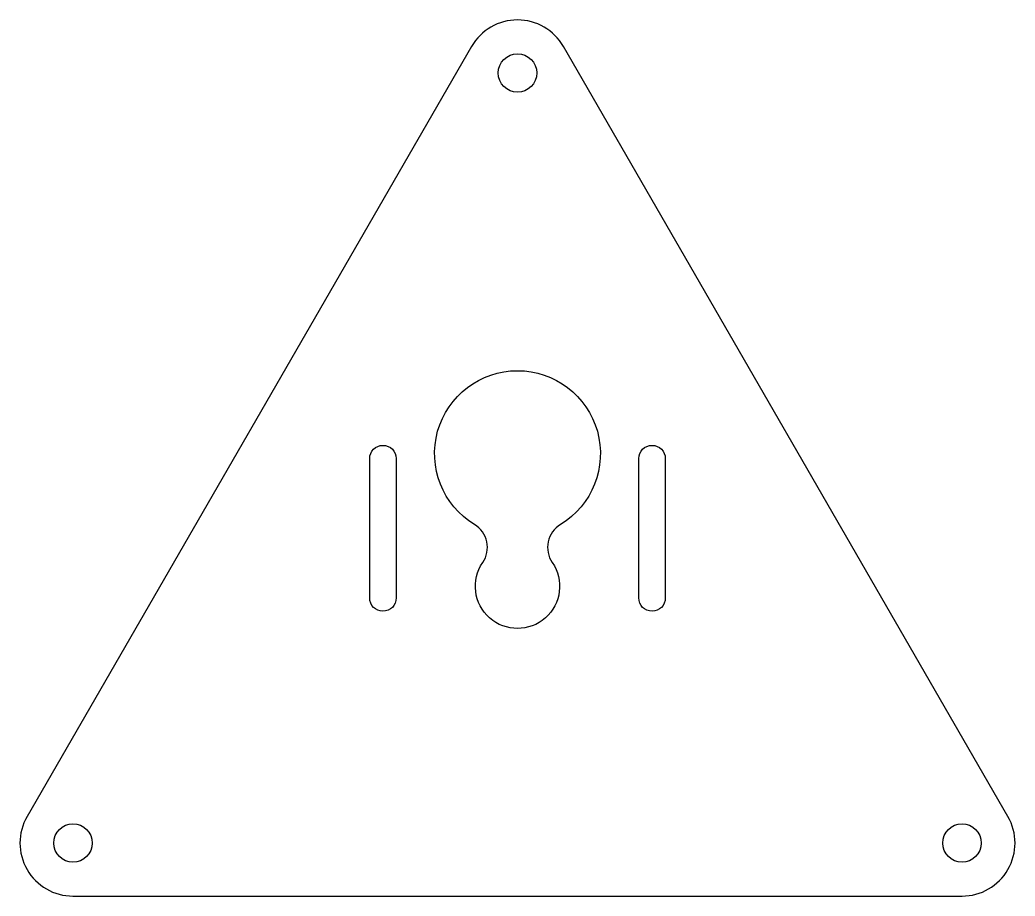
# Model space of a CAD drawing. Header units: millimetres. Extents: x -71.5 to 3.5, y -3.7 to 62.3.
import ezdxf

# ---------------------------------------------------------------- set-up
doc = ezdxf.new("R2010")
doc.units = ezdxf.units.MM

msp = doc.modelspace()

# ---------------------------------------------------------------- linework, layer by layer
for points in [[(2.964, 2.289), (-30.536, 60.312, 0.57735), (-37.464, 60.312), (-70.964, 2.289, 0.57735), (-67.5, -3.711), (-0.5, -3.711, 0.57735)], [(-31.38, 21.423, -1.895889), (-36.62, 21.423, 0.430482), (-37.239, 24.285, -3.579602), (-30.761, 24.285, 0.430482)], [(-45.137, 18.753), (-45.137, 29.253, -1), (-43.137, 29.253), (-43.137, 18.753, -1)], [(-24.863, 18.753), (-24.863, 29.253, -1), (-22.863, 29.253), (-22.863, 18.753, -1)]]:
    msp.add_lwpolyline(points, format="xyb", close=True)
for centre in [(-34, 58.312), (-67.5, 0.289), (-0.5, 0.289)]:
    msp.add_circle(centre, 1.45)

doc.saveas('drawing.dxf')
